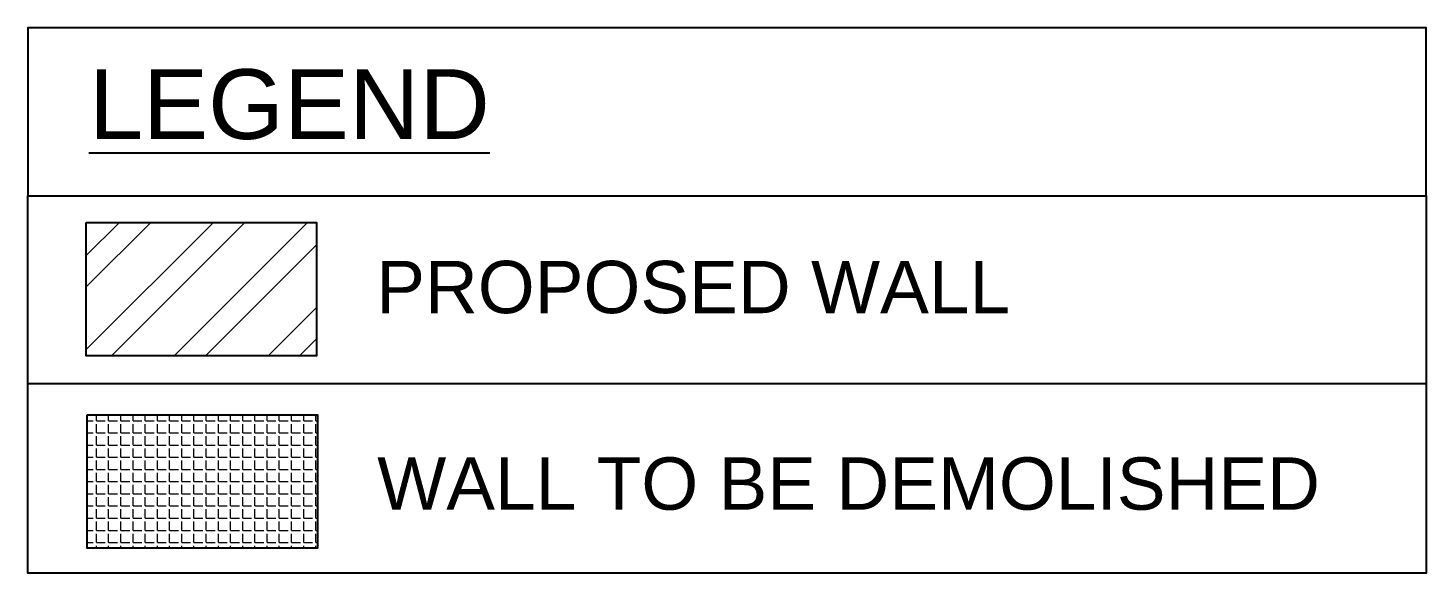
# Model space of a CAD drawing. Header units: millimetres. Extents: x 68727 to 319899, y -4876 to 265722.
# Drawn here: x 85752 to 89757, y 81587 to 83149 of the extents above; entities that cross this region are included whole.
import ezdxf

# ---------------------------------------------------------------- set-up
doc = ezdxf.new("R2010")
doc.units = ezdxf.units.MM
doc.layers.add('HACH', color=252, linetype='Continuous', lineweight=13)
doc.layers.add('POLY', color=6, linetype='Continuous')
doc.layers.add('TEXTS', color=1, linetype='Continuous')
doc.styles.get("Standard").update_dxf_attribs({"font": 'arial.ttf'})

msp = doc.modelspace()

# ---------------------------------------------------------------- hatches: boundary and pattern name
at = {"layer": 'HACH'}
h = msp.add_hatch(dxfattribs=at)
h.set_pattern_fill('ANSI32', color=5, scale=20)
h.set_pattern_definition([(45, (13929.5, 8083.05), (-134.70384, 134.70384), []), (45, (14019.3, 8083.05), (-134.70384, 134.70384), [])])
h.paths.add_polyline_path([(86577.8, 82209.7), (86577.8, 82592), (85918.4, 82592), (85918.4, 82209.7)])
h = msp.add_hatch(dxfattribs=at)
h.set_pattern_fill('ANGLE', color=2, scale=5)
h.set_pattern_definition([(0, (13932.373, 8087.27), (0, 34.925), [25.4, -9.525]), (90, (13932.373, 8087.27), (-34.925, 2e-15), [25.4, -9.525])])
h.paths.add_polyline_path([(86580.6, 81657.7), (86580.6, 82040), (85921.3, 82040), (85921.3, 81657.7)])

# ---------------------------------------------------------------- linework, layer by layer
for points in [[(89757.1, 82667.8), (89757.1, 83149.2), (85751.5, 83149.2), (85751.5, 82667.8)], [(85751.5, 82130.2), (89757.1, 82130.2)]]:
    msp.add_lwpolyline(points)
msp.add_lwpolyline([(85751.5, 82667.8), (89757.1, 82667.8), (89757.1, 81586.8), (85751.5, 81586.8)], close=True)
at = {"layer": 'POLY'}
for points in [[(85918.4, 82592), (86577.8, 82592), (86577.8, 82209.7), (85918.4, 82209.7)], [(85921.3, 82040), (86580.6, 82040), (86580.6, 81657.7), (85921.3, 81657.7)]]:
    msp.add_lwpolyline(points, close=True, dxfattribs=at)

# ---------------------------------------------------------------- texts
at = {"layer": 'TEXTS', "linetype": 'Continuous', "lineweight": 25, "attachment_point": 1, "rotation": 360}
for s, insert, char_height in [('{\\LLEGEND}', (85926, 83030.9), 200), ('PROPOSED WALL', (86749.3, 82481.7), 150), ('WALL TO BE DEMOLISHED', (86752.1, 81918.4), 150)]:
    msp.add_mtext_dynamic_manual_height_columns(s, width=5175.52, gutter_width=12.5, heights=[0], dxfattribs=dict(at, insert=insert, char_height=char_height))

doc.saveas('drawing.dxf')
